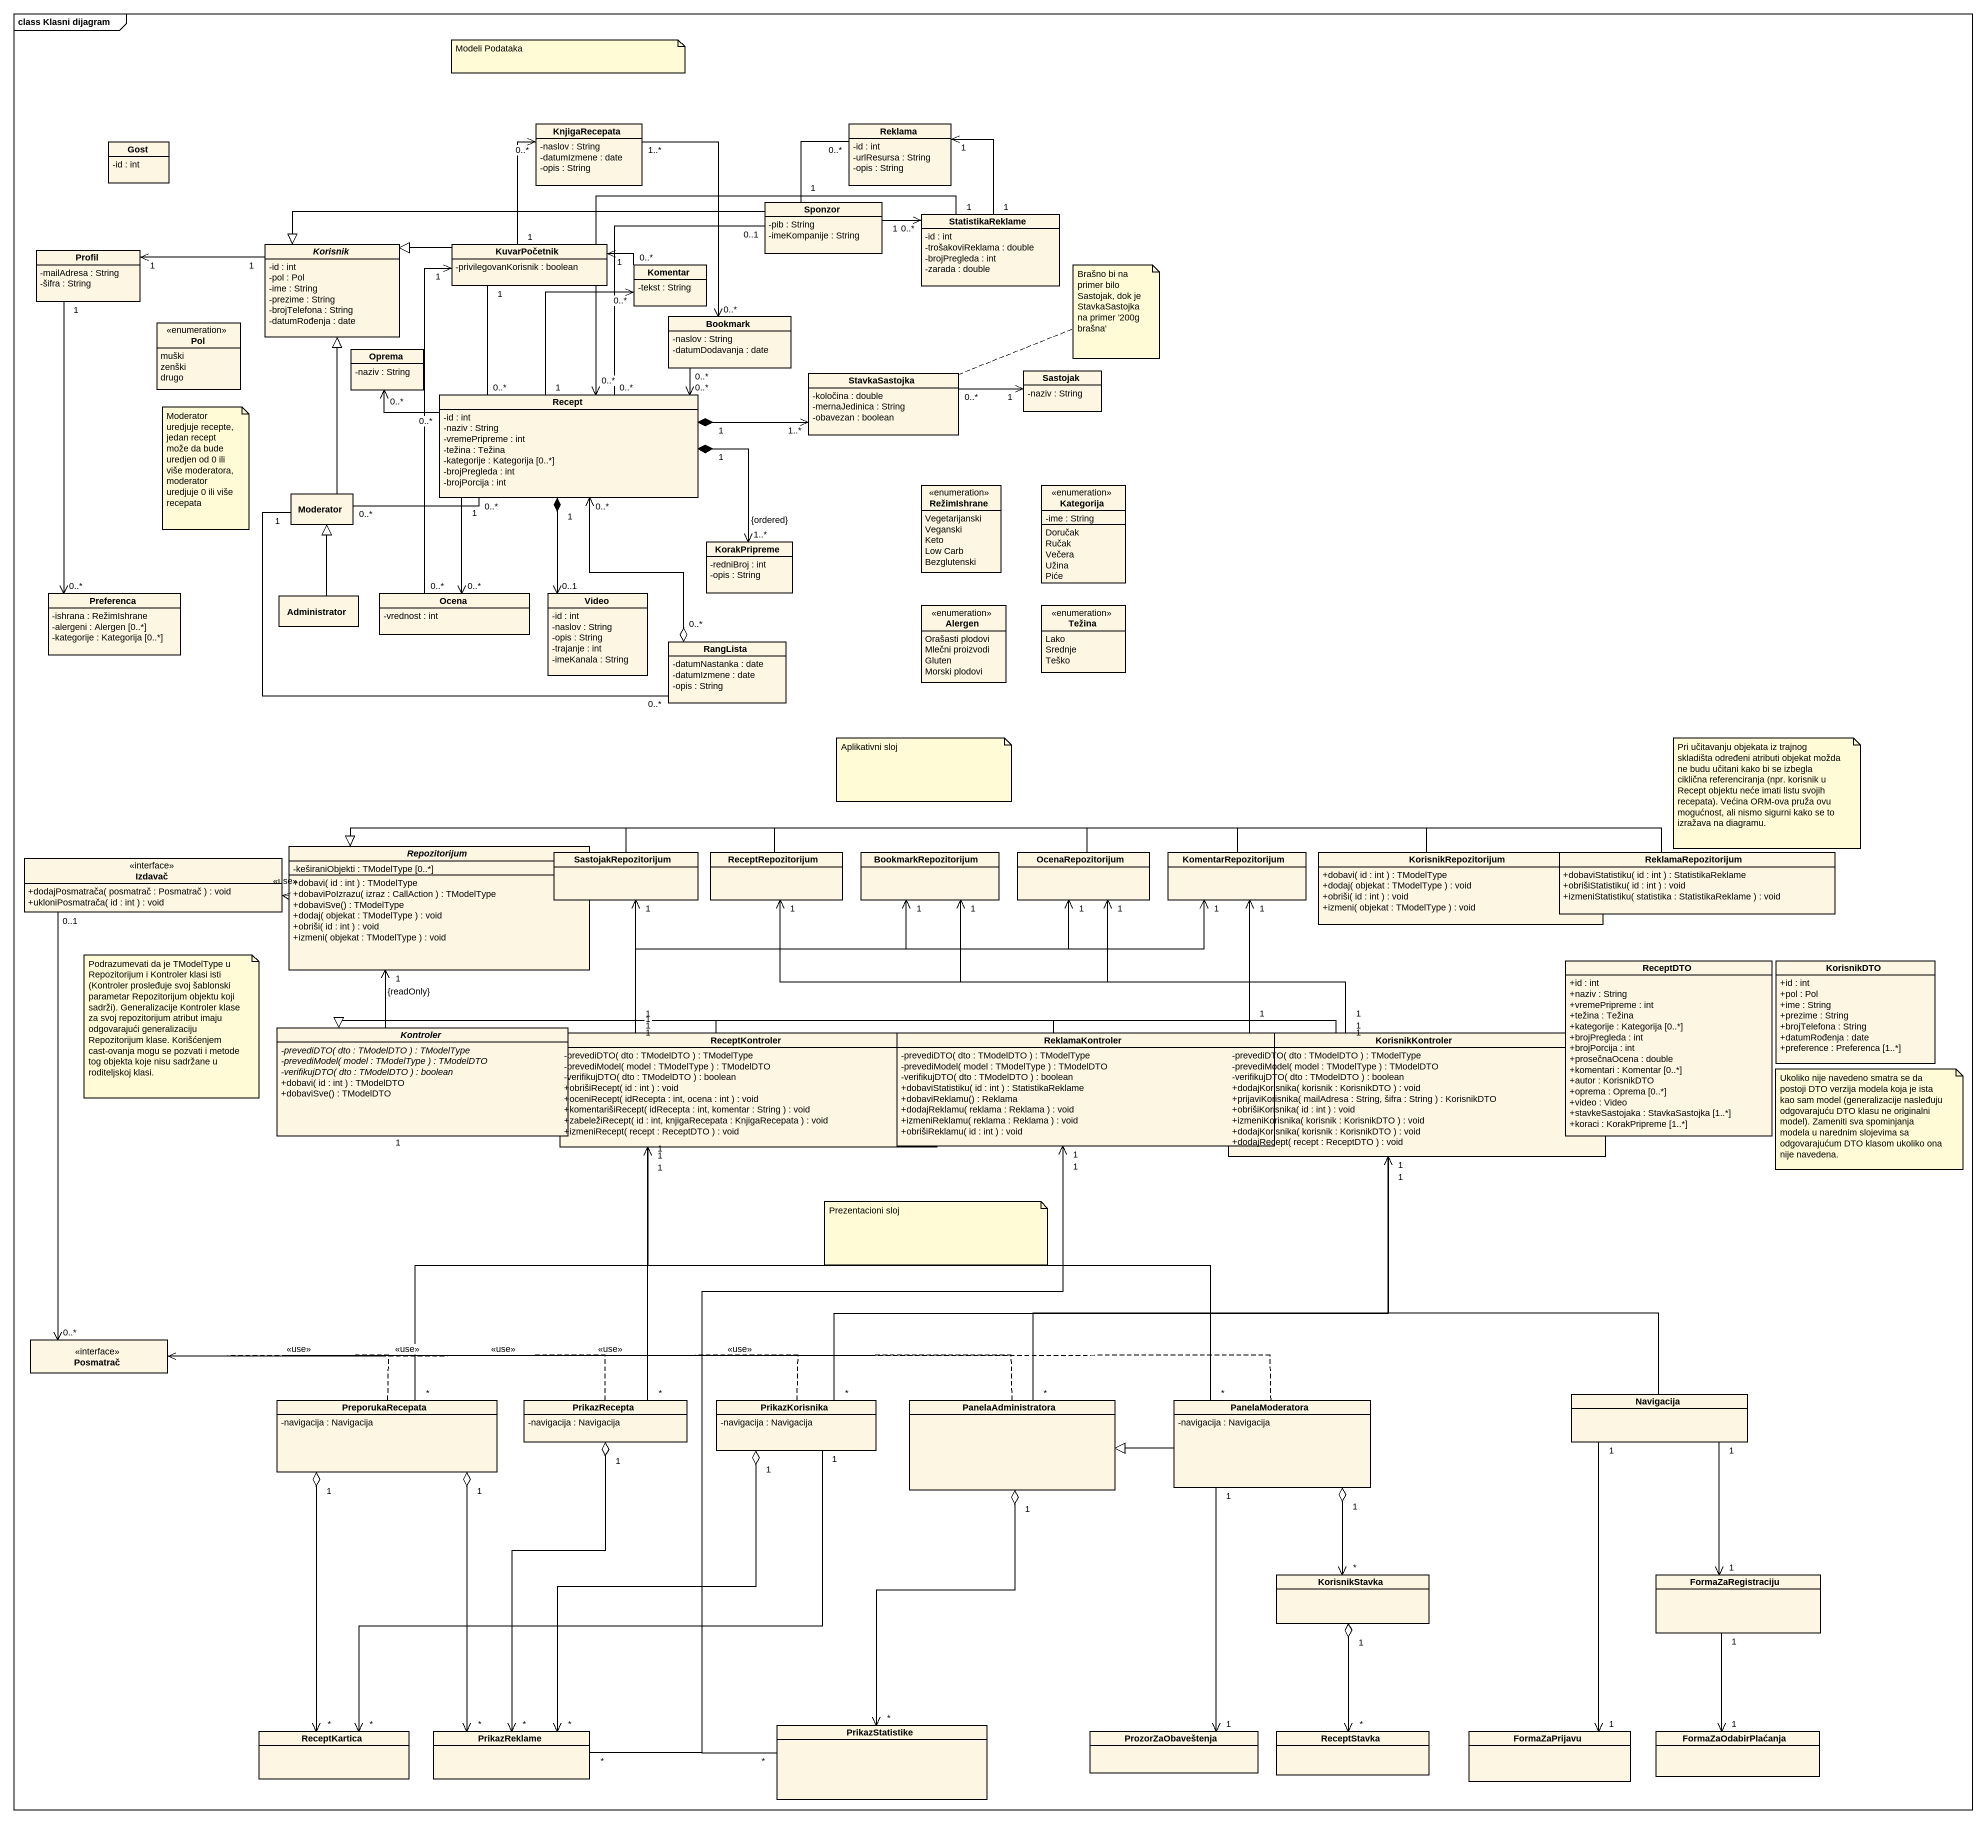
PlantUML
@startuml
mainframe class Klasni dijagram
hide circle
hide empty members
skinparam classAttributeIconSize 0
class KnjigaRecepata {
  -naslov : String
  -datumIzmene : date
  -opis : String
}
class Reklama {
  -id : int
  -urlResursa : String
  -opis : String
}
class Gost {
  -id : int
}
class Sponzor {
  -pib : String
  -imeKompanije : String
}
abstract class Korisnik {
  -id : int
  -pol : Pol
  -ime : String
  -prezime : String
  -brojTelefona : String
  -datumRođenja : date
}
class KuvarPočetnik {
  -privilegovanKorisnik : boolean
}
class StatistikaReklame {
  -id : int
  -trošakoviReklama : double
  -brojPregleda : int
  -zarada : double
}
class Profil {
  -mailAdresa : String
  -šifra : String
}
class Komentar {
  -tekst : String
}
enum Pol {
  muški
  zenški
  drugo
}
class Bookmark {
  -naslov : String
  -datumDodavanja : date
}
class Oprema {
  -naziv : String
}
class Recept {
  -id : int
  -naziv : String
  -vremePripreme : int
  -težina : Težina
  -kategorije : Kategorija [0..*]
  -brojPregleda : int
  -brojPorcija : int
}
class StavkaSastojka {
  -koločina : double
  -mernaJedinica : String
  -obavezan : boolean
}
class Sastojak {
  -naziv : String
}
class Moderator
enum RežimIshrane {
  Vegetarijanski
  Veganski
  Keto
  Low Carb
  Bezglutenski
}
enum Kategorija {
  -ime : String
  Doručak
  Ručak
  Večera
  Užina
  Piće
}
class KorakPripreme {
  -redniBroj : int
  -opis : String
}
class Preferenca {
  -ishrana : RežimIshrane
  -alergeni : Alergen [0..*]
  -kategorije : Kategorija [0..*]
}
class Ocena {
  -vrednost : int
}
class Video {
  -id : int
  -naslov : String
  -opis : String
  -trajanje : int
  -imeKanala : String
}
class Administrator
enum Alergen {
  Orašasti plodovi
  Mlečni proizvodi
  Gluten
  Morski plodovi
}
enum Težina {
  Lako
  Srednje
  Teško
}
class RangLista {
  -datumNastanka : date
  -datumIzmene : date
  -opis : String
}
interface Izdavač {
  +dodajPosmatrača( posmatrač : Posmatrač ) : void
  +ukloniPosmatrača( id : int ) : void
}
abstract class Repozitorijum {
  -keširaniObjekti : TModelType [0..*]
  +dobavi( id : int ) : TModelType
  +dobaviPoIzrazu( izraz : CallAction ) : TModelType
  +dobaviSve() : TModelType
  +dodaj( objekat : TModelType ) : void
  +obriši( id : int ) : void
  +izmeni( objekat : TModelType ) : void
}
class SastojakRepozitorijum
class ReceptRepozitorijum
class BookmarkRepozitorijum
class OcenaRepozitorijum
class KomentarRepozitorijum
class KorisnikRepozitorijum {
  +dobavi( id : int ) : TModelType
  +dodaj( objekat : TModelType ) : void
  +obriši( id : int ) : void
  +izmeni( objekat : TModelType ) : void
}
class ReklamaRepozitorijum {
  +dobaviStatistiku( id : int ) : StatistikaReklame
  +obrišiStatistiku( id : int ) : void
  +izmeniStatistiku( statistika : StatistikaReklame ) : void
}
class ReceptDTO {
  +id : int
  +naziv : String
  +vremePripreme : int
  +težina : Težina
  +kategorije : Kategorija [0..*]
  +brojPregleda : int
  +brojPorcija : int
  +prosečnaOcena : double
  +komentari : Komentar [0..*]
  +autor : KorisnikDTO
  +oprema : Oprema [0..*]
  +video : Video
  +stavkeSastojaka : StavkaSastojka [1..*]
  +koraci : KorakPripreme [1..*]
}
class KorisnikDTO {
  +id : int
  +pol : Pol
  +ime : String
  +prezime : String
  +brojTelefona : String
  +datumRođenja : date
  +preference : Preferenca [1..*]
}
abstract class Kontroler {
  {abstract} -prevediDTO( dto : TModelDTO ) : TModelType
  {abstract} -prevediModel( model : TModelType ) : TModelDTO
  {abstract} -verifikujDTO( dto : TModelDTO ) : boolean
  +dobavi( id : int ) : TModelDTO
  +dobaviSve() : TModelDTO
}
class ReceptKontroler {
  -prevediDTO( dto : TModelDTO ) : TModelType
  -prevediModel( model : TModelType ) : TModelDTO
  -verifikujDTO( dto : TModelDTO ) : boolean
  +obrišiRecept( id : int ) : void
  +oceniRecept( idRecepta : int, ocena : int ) : void
  +komentarišiRecept( idRecepta : int, komentar : String ) : void
  +zabeležiRecept( id : int, knjigaRecepata : KnjigaRecepata ) : void
  +izmeniRecept( recept : ReceptDTO ) : void
}
class ReklamaKontroler {
  -prevediDTO( dto : TModelDTO ) : TModelType
  -prevediModel( model : TModelType ) : TModelDTO
  -verifikujDTO( dto : TModelDTO ) : boolean
  +dobaviStatistiku( id : int ) : StatistikaReklame
  +dobaviReklamu() : Reklama
  +dodajReklamu( reklama : Reklama ) : void
  +izmeniReklamu( reklama : Reklama ) : void
  +obrišiReklamu( id : int ) : void
}
class KorisnikKontroler {
  -prevediDTO( dto : TModelDTO ) : TModelType
  -prevediModel( model : TModelType ) : TModelDTO
  -verifikujDTO( dto : TModelDTO ) : boolean
  +dodajKorisnika( korisnik : KorisnikDTO ) : void
  +prijaviKorisnika( mailAdresa : String, šifra : String ) : KorisnikDTO
  +obrišiKorisnika( id : int ) : void
  +izmeniKorisnika( korisnik : KorisnikDTO ) : void
  +dodajKorisnika( korisnik : KorisnikDTO ) : void
  +dodajRecept( recept : ReceptDTO ) : void
}
interface Posmatrač
class PreporukaRecepata {
  -navigacija : Navigacija
}
class PrikazRecepta {
  -navigacija : Navigacija
}
class PrikazKorisnika {
  -navigacija : Navigacija
}
class PanelaAdministratora
class PanelaModeratora {
  -navigacija : Navigacija
}
class Navigacija
class KorisnikStavka
class FormaZaRegistraciju
class ReceptKartica
class PrikazReklame
class PrikazStatistike
class ProzorZaObaveštenja
class ReceptStavka
class FormaZaPrijavu
class FormaZaOdabirPlaćanja
KnjigaRecepata "1..*" --> "0..*" Bookmark
Reklama "0..*" -- "1" Sponzor
Reklama "1" <-- "1" StatistikaReklame
Sponzor -left-|> Korisnik
Sponzor "1" -right-> "0..*" StatistikaReklame
Sponzor "0..1" -- "0..*" Recept
Korisnik "1" -left-> "1" Profil
KuvarPočetnik "1" -up-> "0..*" KnjigaRecepata
KuvarPočetnik -left-|> Korisnik
StatistikaReklame "1" -left-> "0..*" Recept
Profil "1" --> "0..*" Preferenca
Komentar "0..*" -left-> "1" KuvarPočetnik
Komentar "0..*" <-- "1" Recept
Bookmark "0..*" --> "0..*" Recept
Recept "0..*" -up- "1" KuvarPočetnik
Recept "0..*" -left-> "0..*" Oprema
Recept "1" *-right-> "1..*" StavkaSastojka
Recept "1" *--> "1..*\n{ordered}" KorakPripreme
Recept "1" *--> "0..1" Video
StavkaSastojka "0..*" -right-> "1" Sastojak
Moderator -up-|> Korisnik
Moderator "0..*" -right- "0..*" Recept
Moderator "1" -right- "0..*" RangLista
Ocena "0..*" -up-> "1" KuvarPočetnik
Ocena "0..*" <-up- "1" Recept
Administrator -up-|> Moderator
RangLista "0..*" o-up-> "0..*" Recept
Izdavač "0..1" --> "0..*" Posmatrač
Repozitorijum .left.> Izdavač : <<use>>
Repozitorijum "1\n{readOnly}" <-- "1" Kontroler
SastojakRepozitorijum -left-|> Repozitorijum
ReceptRepozitorijum -left-|> Repozitorijum
OcenaRepozitorijum -left-|> Repozitorijum
KomentarRepozitorijum -left-|> Repozitorijum
KorisnikRepozitorijum -left-|> Repozitorijum
ReklamaRepozitorijum -left-|> Repozitorijum
ReceptKontroler "1" -up-> "1" SastojakRepozitorijum
ReceptKontroler "1" -up-> "1" BookmarkRepozitorijum
ReceptKontroler "1" -up-> "1" OcenaRepozitorijum
ReceptKontroler "1" -right-> "1" KomentarRepozitorijum
ReceptKontroler -left-|> Kontroler
ReceptKontroler "1" <-- "*" PanelaModeratora
ReklamaKontroler -left-|> Kontroler
ReklamaKontroler "1" <-- "*" PrikazReklame
ReklamaKontroler "1" <-- "*" PrikazStatistike
KorisnikKontroler "1" -left-> "1" ReceptRepozitorijum
KorisnikKontroler "1" -left-> "1" BookmarkRepozitorijum
KorisnikKontroler "1" -up-> "1" OcenaRepozitorijum
KorisnikKontroler "1" -up-> "1" KomentarRepozitorijum
KorisnikKontroler -left-|> Kontroler
KorisnikKontroler "1" <-- "*" PanelaAdministratora
PreporukaRecepata "*" -up-> "1" ReceptKontroler
PreporukaRecepata .left.> Posmatrač : <<use>>
PreporukaRecepata "1" o--> "*" ReceptKartica
PreporukaRecepata "1" o--> "*" PrikazReklame
PrikazRecepta "*" -up-> "1" ReceptKontroler
PrikazRecepta .left.> Posmatrač : <<use>>
PrikazRecepta "1" o--> "*" PrikazReklame
PrikazKorisnika "*" -right-> "1" KorisnikKontroler
PrikazKorisnika .left.> Posmatrač : <<use>>
PrikazKorisnika "1" --> "*" ReceptKartica
PrikazKorisnika "1" o--> "*" PrikazReklame
PanelaAdministratora .left.> Posmatrač : <<use>>
PanelaAdministratora "1" o--> "*" PrikazStatistike
PanelaModeratora .left.> Posmatrač : <<use>>
PanelaModeratora -left-|> PanelaAdministratora
PanelaModeratora "1" o--> "*" KorisnikStavka
Navigacija -up- KorisnikKontroler
KorisnikStavka "1" o--> "*" ReceptStavka
FormaZaRegistraciju "1" <-up- "1" Navigacija
ProzorZaObaveštenja "1" <-up- "1" PanelaModeratora
FormaZaPrijavu "1" <-up- "1" Navigacija
FormaZaOdabirPlaćanja "1" <-up- "1" FormaZaRegistraciju
note as N1
  Modeli Podataka
end note
note right of StavkaSastojka : Brašno bi na primer bilo Sastojak, dok je StavkaSastojka na primer '200g brašna'
note as N3
  Moderator uredjuje recepte, jedan recept može da bude uredjen od 0 ili više moderatora, moderator uredjuje 0 ili više recepata
end note
note as N4
  Aplikativni sloj
end note
note as N5
  Pri učitavanju objekata iz trajnog skladišta određeni atributi objekat možda ne budu učitani kako bi se izbegla ciklična referenciranja (npr. korisnik u Recept objektu neće imati listu svojih recepata). Većina ORM-ova pruža ovu mogućnost, ali nismo sigurni kako se to izražava na diagramu.
end note
note as N6
  Podrazumevati da je TModelType u Repozitorijum i Kontroler klasi isti (Kontroler prosleđuje svoj šablonski parametar Repozitorijum objektu koji sadrži). Generalizacije Kontroler klase za svoj repozitorijum atribut imaju odgovarajući generalizaciju Repozitorijum klase. Korišćenjem cast-ovanja mogu se pozvati i metode tog objekta koje nisu sadržane u roditeljskoj klasi.
end note
note as N7
  Ukoliko nije navedeno smatra se da postoji DTO verzija modela koja je ista kao sam model (generalizacije nasleđuju odgovarajuću DTO klasu ne originalni model). Zameniti sva spominjanja modela u narednim slojevima sa odgovarajućum DTO klasom ukoliko ona nije navedena.
end note
note as N8
  Prezentacioni sloj
end note
@enduml
